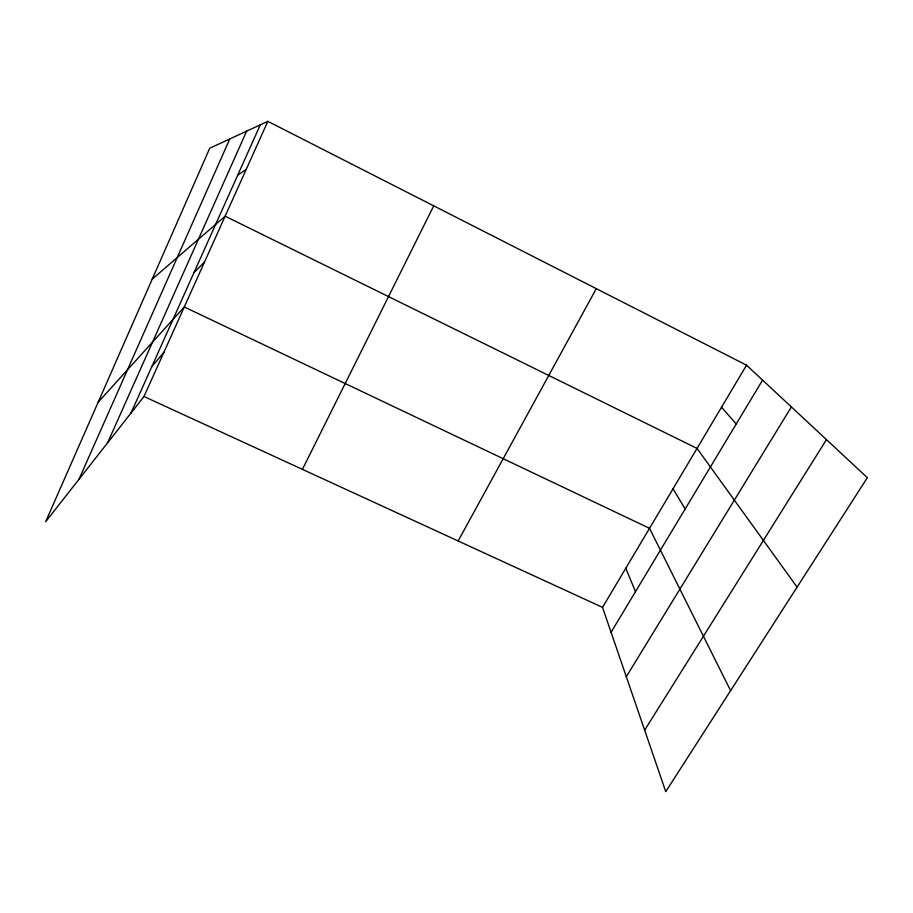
<?xml version="1.0" encoding="UTF-8"?>
<svg xmlns="http://www.w3.org/2000/svg" width="913" height="913" viewBox="0 0 913 913"><rect width="100%" height="100%" fill="white"/><g stroke="black" fill="none" stroke-linecap="round" stroke-linejoin="round"><path stroke-width="1.37" d="M78.997 479.268L229.768 138.959M107.563 442.896L246.647 131.152M130.97 413.098L260.296 124.83M143.992 396.504L267.829 121.349L746.537 365.177L867.35 477.693L665.748 791.651L602.523 607.362L143.992 396.504L45.65 521.734L209.739 148.226L267.829 121.349M302.431 469.362L433.732 205.847M458.155 540.975L596.292 288.645M602.523 607.362L746.537 365.177M611.071 632.298L762.583 380.116M626.307 676.693L791.377 406.936M644.658 730.16L826.47 439.61M151.718 366.843L163.918 352.235M98.136 402.268L184.289 306.973L649.52 528.319L730.605 690.65M194.047 272.508L204.489 262.088M152.231 279.127L225.146 216.198L697.041 448.42L797.083 587.116M237.7 175.205L246.248 169.304M721.532 407.221L736.22 424.009M673.041 488.775L685.161 508.998M625.782 568.251L635.482 591.67"/></g></svg>
